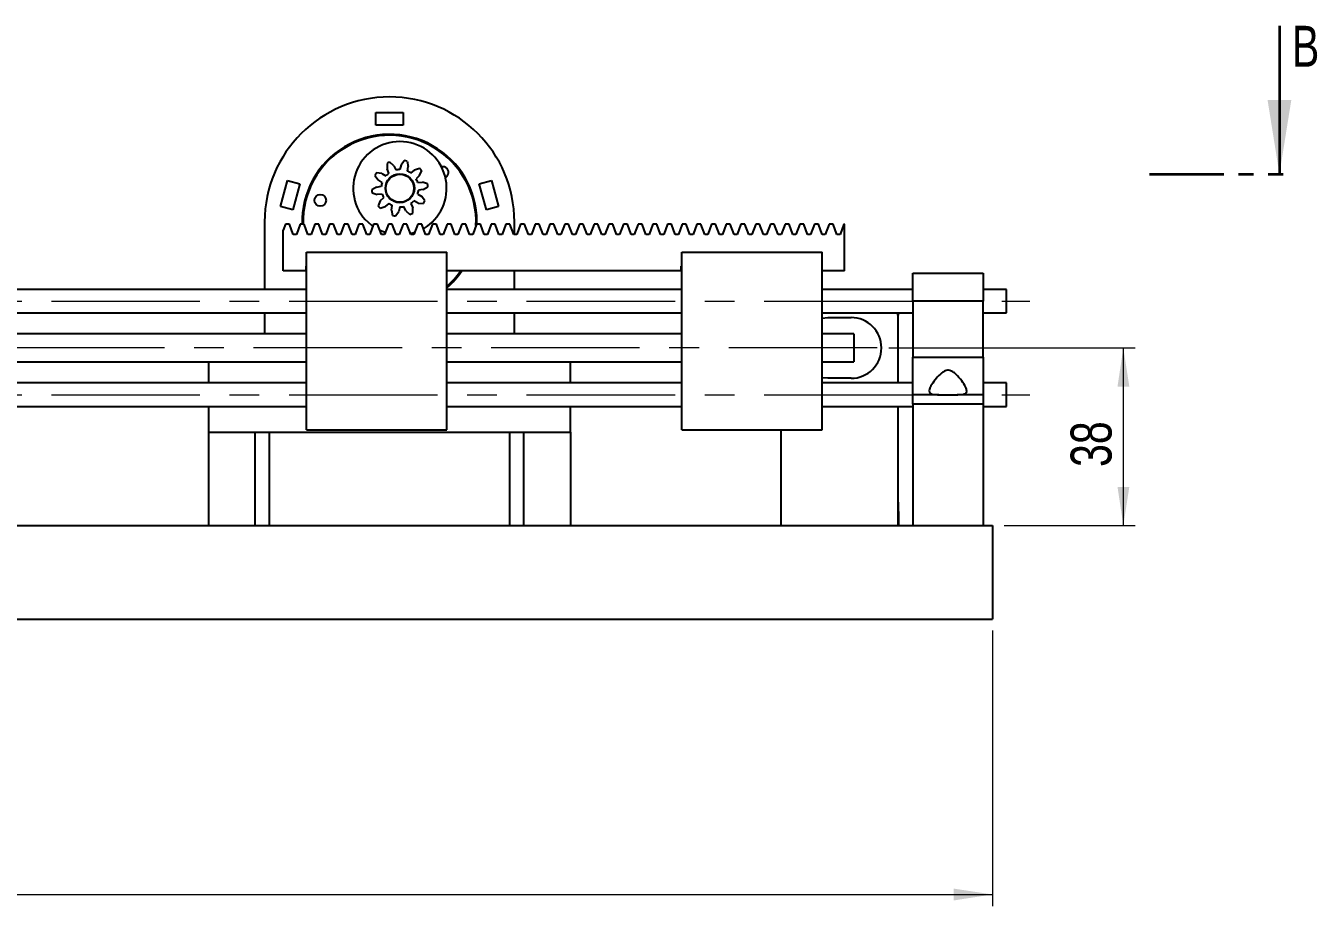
# Model space of a CAD drawing. Header units: millimetres. Extents: x 2 to 839, y 2 to 592.
# Drawn here: x 209.9 to 320.4, y 361.6 to 437 of the extents above; entities that cross this region are included whole.
import ezdxf

# ---------------------------------------------------------------- set-up
doc = ezdxf.new("R2010")
doc.units = ezdxf.units.MM
doc.linetypes.add('CENTERX2', pattern=[20.32, 12.7, -2.54, 2.54, -2.54])
doc.linetypes.add('PHANTOM', pattern=[12.7, 6.35, -1.27, 1.27, -1.27, 1.27, -1.27])
doc.styles.add('SLDTEXTSTYLE0', font='TXT', dxfattribs={"width": 0.75})
doc.dimstyles.new('SLDDIMSTYLE2', dxfattribs={"dimtxt": 3.5, "dimasz": 3.302, "dimexe": 0, "dimexo": 0.0625, "dimgap": 0.875, "dimtad": 1, "dimdec": 1, "dimlfac": 2.5, "dimrnd": 1e-09, "dimzin": 12, "dimdsep": 46, "dimtxsty": 'SLDTEXTSTYLE0', "dimsah": 1, "dimcen": 0.09, "dimadec": 0, "dimazin": 3, "dimtfac": 1, "dimtdec": 1, "dimtofl": 0, "dimtmove": 0, "dimatfit": 3, "dimfxl": 1, "dimfrac": 2, "dimtolj": 1, "dimtzin": 12, "dimarcsym": 0})

# ---------------------------------------------------------------- blocks, each defined once
blk = doc.blocks.new('_D_5')
at = {"color": 7, "linetype": 'Continuous', "lineweight": 18}
for p, q in [((92.59, 385.22), (92.59, 361.64)), ((292.59, 385.22), (292.59, 361.64)), ((92.59, 362.64), (292.59, 362.64))]:
    blk.add_line(p, q, dxfattribs=at)
for points in [[(92.59, 362.64), (95.9, 362.13), (95.9, 363.14)], [(292.59, 362.64), (289.29, 363.14), (289.29, 362.13)]]:
    blk.add_solid(points, dxfattribs=at)
at = {"color": 7, "linetype": 'Continuous', "lineweight": 18, "insert": (188.72, 367.15), "char_height": 3.5, "attachment_point": 1, "style": 'SLDTEXTSTYLE0'}
blk.add_mtext('500', dxfattribs=at)
blk = doc.blocks.new('_D_6')
at = {"color": 7, "linetype": 'Continuous', "lineweight": 18}
for p, q in [((283.74, 409.42), (304.79, 409.42)), ((303.79, 394.22), (303.79, 409.42)), ((293.59, 394.22), (304.79, 394.22))]:
    blk.add_line(p, q, dxfattribs=at)
for points in [[(303.79, 409.42), (303.29, 406.11), (304.3, 406.11)], [(303.79, 394.22), (304.3, 397.52), (303.29, 397.52)]]:
    blk.add_solid(points, dxfattribs=at)
at = {"color": 7, "linetype": 'Continuous', "lineweight": 18, "insert": (299.28, 399.23), "char_height": 3.5, "attachment_point": 1, "rotation": 90, "style": 'SLDTEXTSTYLE0'}
blk.add_mtext('38', dxfattribs=at)

msp = doc.modelspace()

# ---------------------------------------------------------------- linework, layer by layer
at = {"color": 7, "linetype": 'Continuous', "lineweight": 35}
msp.add_line((317.139, 436.986), (317.139, 424.286), dxfattribs=at)
at = {"color": 7, "linetype": 'Continuous', "lineweight": 25}
for p, q in [((239.871, 429.555), (242.191, 429.555)), ((239.871, 428.475), (239.871, 429.555)), ((242.191, 429.555), (242.191, 428.475)), ((242.191, 428.475), (239.871, 428.475)), ((240.818, 425.215), (240.821, 424.754)), ((241.403, 425.014), (241.062, 425.324)), ((242.014, 425.079), (242.282, 425.453)), ((242.543, 425.398), (242.637, 424.947)), ((239.774, 424.162), (240.047, 423.791)), ((240.365, 424.342), (239.907, 424.393)), ((240.365, 424.342), (240.727, 424.151)), ((240.975, 424.375), (240.821, 424.754)), ((241.403, 425.014), (241.583, 424.646)), ((242.014, 425.079), (241.915, 424.681)), ((242.566, 424.544), (242.637, 424.947)), ((242.856, 424.377), (243.17, 424.64)), ((243.607, 424.786), (243.17, 424.64)), ((243.596, 424.168), (243.302, 423.883)), ((243.596, 424.168), (243.786, 424.588)), ((231.709, 421.512), (232.31, 423.753)), ((232.31, 423.753), (233.353, 423.473)), ((233.353, 423.473), (232.752, 421.232)), ((239.92, 423.189), (239.52, 422.961)), ((239.92, 423.189), (240.326, 423.247)), ((240.395, 423.574), (240.047, 423.791)), ((243.438, 423.577), (243.847, 423.606)), ((244.286, 423.467), (243.847, 423.606)), ((243.914, 422.973), (244.314, 423.202)), ((248.709, 423.473), (249.753, 423.753)), ((249.31, 421.232), (248.709, 423.473)), ((249.753, 423.753), (250.353, 421.512)), ((239.548, 422.696), (239.987, 422.556)), ((240.396, 422.585), (239.987, 422.556)), ((240.238, 421.995), (240.049, 421.575)), ((240.238, 421.995), (240.532, 422.28)), ((243.469, 421.82), (243.107, 422.012)), ((243.439, 422.588), (243.787, 422.372)), ((243.914, 422.973), (243.509, 422.916)), ((244.06, 422.001), (243.787, 422.372)), ((232.752, 421.232), (231.709, 421.512)), ((240.227, 421.377), (240.665, 421.522)), ((240.978, 421.786), (240.665, 421.522)), ((241.197, 421.215), (241.268, 421.619)), ((241.197, 421.215), (241.291, 420.764)), ((241.552, 420.709), (241.82, 421.084)), ((241.919, 421.481), (241.82, 421.084)), ((242.431, 421.148), (242.251, 421.517)), ((242.431, 421.148), (242.772, 420.839)), ((242.859, 421.788), (243.013, 421.408)), ((243.016, 420.947), (243.013, 421.408)), ((243.469, 421.82), (243.927, 421.77)), ((250.353, 421.512), (249.31, 421.232)), ((230.351, 420.215), (230.351, 414.415)), ((232.134, 420.015), (231.939, 419.482)), ((232.471, 420.015), (232.134, 420.015)), ((232.798, 419.115), (232.471, 420.015)), ((233.39, 420.015), (233.063, 419.115)), ((233.727, 420.015), (233.39, 420.015)), ((234.055, 419.115), (233.727, 420.015)), ((234.647, 420.015), (234.319, 419.115)), ((234.984, 420.015), (234.647, 420.015)), ((235.312, 419.115), (234.984, 420.015)), ((235.904, 420.015), (235.576, 419.115)), ((236.241, 420.015), (235.904, 420.015)), ((236.568, 419.115), (236.241, 420.015)), ((237.16, 420.015), (236.833, 419.115)), ((237.497, 420.015), (237.16, 420.015)), ((237.825, 419.115), (237.497, 420.015)), ((238.417, 420.015), (238.089, 419.115)), ((238.754, 420.015), (238.417, 420.015)), ((239.082, 419.115), (238.754, 420.015)), ((239.673, 420.015), (239.346, 419.115)), ((240.011, 420.015), (239.673, 420.015)), ((240.338, 419.115), (240.011, 420.015)), ((240.93, 420.015), (240.603, 419.115)), ((241.267, 420.015), (240.93, 420.015)), ((241.595, 419.115), (241.267, 420.015)), ((242.187, 420.015), (241.859, 419.115)), ((242.524, 420.015), (242.187, 420.015)), ((242.851, 419.115), (242.524, 420.015)), ((243.443, 420.015), (243.116, 419.115)), ((243.781, 420.015), (243.443, 420.015)), ((244.108, 419.115), (243.781, 420.015)), ((244.7, 420.015), (244.372, 419.115)), ((245.037, 420.015), (244.7, 420.015)), ((245.365, 419.115), (245.037, 420.015)), ((245.957, 420.015), (245.629, 419.115)), ((246.294, 420.015), (245.957, 420.015)), ((246.621, 419.115), (246.294, 420.015)), ((247.213, 420.015), (246.886, 419.115)), ((247.55, 420.015), (247.213, 420.015)), ((247.878, 419.115), (247.55, 420.015)), ((248.47, 420.015), (248.142, 419.115)), ((248.807, 420.015), (248.47, 420.015)), ((248.508, 420.015), (248.511, 420.215)), ((249.135, 419.115), (248.807, 420.015)), ((249.727, 420.015), (249.399, 419.115)), ((250.064, 420.015), (249.727, 420.015)), ((250.391, 419.115), (250.064, 420.015)), ((250.983, 420.015), (250.656, 419.115)), ((251.32, 420.015), (250.983, 420.015)), ((251.648, 419.115), (251.32, 420.015)), ((251.711, 419.115), (251.711, 420.215)), ((252.24, 420.015), (251.912, 419.115)), ((252.577, 420.015), (252.24, 420.015)), ((252.905, 419.115), (252.577, 420.015)), ((253.496, 420.015), (253.169, 419.115)), ((253.834, 420.015), (253.496, 420.015)), ((254.161, 419.115), (253.834, 420.015)), ((254.753, 420.015), (254.426, 419.115)), ((255.09, 420.015), (254.753, 420.015)), ((255.418, 419.115), (255.09, 420.015)), ((256.01, 420.015), (255.682, 419.115)), ((256.347, 420.015), (256.01, 420.015)), ((256.674, 419.115), (256.347, 420.015)), ((257.266, 420.015), (256.939, 419.115)), ((257.604, 420.015), (257.266, 420.015)), ((257.931, 419.115), (257.604, 420.015)), ((258.523, 420.015), (258.195, 419.115)), ((258.86, 420.015), (258.523, 420.015)), ((259.188, 419.115), (258.86, 420.015)), ((259.78, 420.015), (259.452, 419.115)), ((260.117, 420.015), (259.78, 420.015)), ((260.444, 419.115), (260.117, 420.015)), ((261.036, 420.015), (260.709, 419.115)), ((261.373, 420.015), (261.036, 420.015)), ((261.701, 419.115), (261.373, 420.015)), ((262.293, 420.015), (261.965, 419.115)), ((262.63, 420.015), (262.293, 420.015)), ((262.958, 419.115), (262.63, 420.015)), ((263.55, 420.015), (263.222, 419.115)), ((263.887, 420.015), (263.55, 420.015)), ((264.214, 419.115), (263.887, 420.015)), ((264.806, 420.015), (264.479, 419.115)), ((265.143, 420.015), (264.806, 420.015)), ((265.471, 419.115), (265.143, 420.015)), ((266.063, 420.015), (265.735, 419.115)), ((266.4, 420.015), (266.063, 420.015)), ((266.728, 419.115), (266.4, 420.015)), ((267.32, 420.015), (266.992, 419.115)), ((267.657, 420.015), (267.32, 420.015)), ((267.984, 419.115), (267.657, 420.015)), ((268.576, 420.015), (268.249, 419.115)), ((268.913, 420.015), (268.576, 420.015)), ((269.241, 419.115), (268.913, 420.015)), ((269.833, 420.015), (269.505, 419.115)), ((270.17, 420.015), (269.833, 420.015)), ((270.498, 419.115), (270.17, 420.015)), ((271.089, 420.015), (270.762, 419.115)), ((271.427, 420.015), (271.089, 420.015)), ((271.754, 419.115), (271.427, 420.015)), ((272.346, 420.015), (272.019, 419.115)), ((272.683, 420.015), (272.346, 420.015)), ((273.011, 419.115), (272.683, 420.015)), ((273.603, 420.015), (273.275, 419.115)), ((273.94, 420.015), (273.603, 420.015)), ((274.267, 419.115), (273.94, 420.015)), ((274.859, 420.015), (274.532, 419.115)), ((275.197, 420.015), (274.859, 420.015)), ((275.524, 419.115), (275.197, 420.015)), ((276.116, 420.015), (275.788, 419.115)), ((276.453, 420.015), (276.116, 420.015)), ((276.781, 419.115), (276.453, 420.015)), ((277.373, 420.015), (277.045, 419.115)), ((277.71, 420.015), (277.373, 420.015)), ((278.037, 419.115), (277.71, 420.015)), ((278.629, 420.015), (278.302, 419.115)), ((278.966, 420.015), (278.629, 420.015)), ((279.294, 419.115), (278.966, 420.015)), ((279.886, 420.015), (279.558, 419.115)), ((279.939, 420.015), (279.886, 420.015)), ((279.939, 416.015), (279.939, 420.015)), ((231.939, 416.015), (231.939, 419.482)), ((233.063, 419.115), (232.798, 419.115)), ((234.319, 419.115), (234.055, 419.115)), ((235.576, 419.115), (235.312, 419.115)), ((236.833, 419.115), (236.568, 419.115)), ((238.089, 419.115), (237.825, 419.115)), ((239.346, 419.115), (239.082, 419.115)), ((240.664, 419.283), (240.211, 419.463)), ((240.603, 419.115), (240.338, 419.115)), ((241.859, 419.115), (241.595, 419.115)), ((243.116, 419.115), (242.851, 419.115)), ((244.372, 419.115), (244.108, 419.115)), ((245.629, 419.115), (245.365, 419.115)), ((246.886, 419.115), (246.621, 419.115)), ((248.142, 419.115), (247.878, 419.115)), ((249.399, 419.115), (249.135, 419.115)), ((250.656, 419.115), (250.391, 419.115)), ((251.912, 419.115), (251.648, 419.115)), ((253.169, 419.115), (252.905, 419.115)), ((254.426, 419.115), (254.161, 419.115)), ((255.682, 419.115), (255.418, 419.115)), ((256.939, 419.115), (256.674, 419.115)), ((258.195, 419.115), (257.931, 419.115)), ((259.452, 419.115), (259.188, 419.115)), ((260.709, 419.115), (260.444, 419.115)), ((261.965, 419.115), (261.701, 419.115)), ((263.222, 419.115), (262.958, 419.115)), ((264.479, 419.115), (264.214, 419.115)), ((265.735, 419.115), (265.471, 419.115)), ((266.992, 419.115), (266.728, 419.115)), ((268.249, 419.115), (267.984, 419.115)), ((269.505, 419.115), (269.241, 419.115)), ((270.762, 419.115), (270.498, 419.115)), ((272.019, 419.115), (271.754, 419.115)), ((273.275, 419.115), (273.011, 419.115)), ((274.532, 419.115), (274.267, 419.115)), ((275.788, 419.115), (275.524, 419.115)), ((277.045, 419.115), (276.781, 419.115)), ((278.302, 419.115), (278.037, 419.115)), ((279.558, 419.115), (279.294, 419.115)), ((233.939, 402.415), (233.939, 417.615)), ((233.939, 417.615), (245.939, 417.615)), ((245.939, 402.415), (245.939, 417.615)), ((266.019, 402.415), (266.019, 417.615)), ((266.019, 417.615), (278.019, 417.615)), ((278.019, 402.415), (278.019, 417.615)), ((233.859, 416.415), (233.939, 416.415)), ((233.859, 416.415), (233.859, 416.015)), ((265.939, 416.415), (265.939, 416.015)), ((265.939, 416.415), (266.019, 416.415)), ((233.859, 416.015), (231.939, 416.015)), ((265.939, 416.015), (245.939, 416.015)), ((251.711, 414.415), (251.711, 416.015)), ((279.939, 416.015), (278.019, 416.015)), ((285.795, 415.815), (291.795, 415.815)), ((285.795, 413.415), (285.795, 415.815)), ((291.795, 415.815), (291.795, 413.415)), ((233.939, 414.415), (198.595, 414.415)), ((266.019, 414.415), (245.939, 414.415)), ((285.795, 414.415), (278.019, 414.415)), ((293.795, 414.415), (291.795, 414.415)), ((293.795, 412.638), (293.795, 414.415)), ((291.795, 413.415), (285.795, 413.415)), ((285.795, 413.415), (285.795, 408.615)), ((291.795, 408.615), (291.795, 413.415)), ((198.595, 412.415), (233.939, 412.415)), ((230.351, 412.415), (230.351, 410.615)), ((245.939, 412.415), (266.019, 412.415)), ((251.711, 410.615), (251.711, 412.415)), ((278.019, 412.415), (285.795, 412.415)), ((278.019, 411.969), (278.505, 412.015)), ((278.019, 411.966), (278.524, 412.015)), ((278.505, 412.015), (280.504, 412.015)), ((284.504, 412.215), (284.494, 412.415)), ((284.504, 412.215), (284.504, 406.415)), ((284.523, 412.215), (284.504, 412.215)), ((284.513, 412.415), (284.523, 412.215)), ((284.523, 406.415), (284.523, 412.215)), ((291.795, 412.415), (293.795, 412.415)), ((293.795, 412.415), (293.795, 412.638)), ((233.939, 410.615), (198.595, 410.615)), ((266.019, 410.615), (245.939, 410.615)), ((280.739, 410.615), (278.019, 410.615)), ((280.739, 410.615), (280.739, 408.215)), ((198.595, 408.215), (233.939, 408.215)), ((225.551, 408.215), (225.551, 406.415)), ((245.939, 408.215), (266.019, 408.215)), ((256.511, 406.415), (256.511, 408.215)), ((278.019, 408.215), (280.739, 408.215)), ((285.795, 408.615), (291.795, 408.615)), ((285.795, 405.415), (285.795, 408.615)), ((291.795, 408.615), (291.795, 405.415)), ((278.524, 406.815), (278.019, 406.864)), ((278.505, 406.815), (278.019, 406.861)), ((280.504, 406.815), (278.505, 406.815)), ((233.939, 406.415), (198.595, 406.415)), ((266.019, 406.415), (245.939, 406.415)), ((285.795, 406.415), (278.019, 406.415)), ((288.02, 405.415), (285.795, 405.415)), ((285.795, 404.615), (285.795, 405.415)), ((288.02, 405.415), (289.569, 405.415)), ((291.795, 405.415), (289.569, 405.415)), ((293.795, 406.415), (291.795, 406.415)), ((291.795, 405.415), (291.795, 404.615)), ((293.795, 405.759), (293.795, 406.415)), ((293.795, 404.415), (293.795, 405.759)), ((198.595, 404.415), (233.939, 404.415)), ((225.551, 404.415), (225.551, 402.215)), ((245.939, 404.415), (266.019, 404.415)), ((256.511, 402.215), (256.511, 404.415)), ((278.019, 404.415), (285.795, 404.415)), ((284.504, 404.415), (284.504, 394.215)), ((284.523, 396.215), (284.523, 404.415)), ((285.795, 404.615), (285.795, 394.215)), ((291.795, 404.615), (285.795, 404.615)), ((291.795, 404.615), (291.795, 394.215)), ((291.795, 404.415), (293.795, 404.415)), ((225.551, 402.215), (225.551, 394.215)), ((225.551, 402.215), (229.551, 402.215)), ((225.551, 402.215), (256.511, 402.215)), ((229.551, 394.215), (229.551, 402.215)), ((230.751, 402.215), (230.751, 394.215)), ((233.939, 402.415), (245.939, 402.415)), ((251.311, 394.215), (251.311, 402.215)), ((252.511, 394.215), (252.511, 402.215)), ((252.511, 402.215), (256.511, 402.215)), ((256.511, 402.215), (256.511, 394.215)), ((266.019, 402.415), (278.019, 402.415)), ((274.505, 402.415), (274.505, 394.215)), ((284.6, 395.415), (284.536, 395.415)), ((284.6, 394.215), (284.6, 395.415)), ((149.395, 394.215), (292.595, 394.215)), ((292.595, 394.215), (292.595, 386.215)), ((149.395, 386.215), (292.595, 386.215))]:
    msp.add_line(p, q, dxfattribs=at)
at = {"color": 7, "linetype": 'PHANTOM', "lineweight": 35}
msp.add_line((306.026, 424.286), (318.726, 424.286), dxfattribs=at)
at = {"color": 7, "linetype": 'CENTERX2', "lineweight": 18}
for p, q in [((191.795, 413.415), (295.795, 413.415)), ((282.739, 409.415), (83.586, 409.415)), ((191.795, 405.415), (295.795, 405.415))]:
    msp.add_line(p, q, dxfattribs=at)
at = {"color": 7, "linetype": 'Continuous', "lineweight": 25, "flags": 128}
for points in [[(245.813, 423.988), (245.963, 424.11), (246.056, 424.282)], [(239.602, 419.819), (239.508, 419.888), (238.947, 420.401)], [(243.178, 419.285), (243.121, 419.267), (242.826, 419.186)], [(245.939, 414.677), (246.601, 415.343), (247.124, 416.015)]]:
    msp.add_lwpolyline(points, dxfattribs=at)
at = {"color": 7, "linetype": 'Continuous', "lineweight": 25}
for centre, radius in [((241.917, 423.081), 1.24), ((241.917, 423.081), 1.2), ((235.108, 422.046), 0.5)]:
    msp.add_circle(centre, radius, dxfattribs=at)
for centre, radius, start, end in [((241.031, 420.215), 10.68, 0, 180), ((241.031, 420.215), 7.48, 0, 181.53216), ((241.031, 420.215), 7.4, 357.47279, 181.54872), ((241.917, 423.081), 4, 300.11236, 222.06212), ((241.917, 423.081), 2.4, 110.87738, 117.24686), ((241.917, 423.081), 2.4, 74.87738, 81.24686), ((241.917, 423.081), 2.4, 146.87738, 153.24686), ((241.917, 423.081), 1.6, 126.06212, 138.06212), ((241.917, 423.081), 1.6, 90.06212, 102.06212), ((241.917, 423.081), 1.6, 54.06212, 66.06212), ((241.917, 423.081), 2.4, 38.87738, 45.24686), ((245.579, 424.429), 0.5, 342.82325, 102.46445), ((241.917, 423.081), 1.6, 162.06212, 174.06212), ((241.917, 423.081), 1.6, 18.06212, 30.06212), ((241.917, 423.081), 2.4, 2.87738, 9.24686), ((241.917, 423.081), 2.4, 182.87738, 189.24686), ((241.917, 423.081), 1.6, 198.06212, 210.06212), ((241.917, 423.081), 1.6, 306.06212, 318.06212), ((241.917, 423.081), 1.6, 342.06212, 354.06212), ((241.917, 423.081), 2.4, 326.87738, 333.24686), ((241.917, 423.081), 2.4, 218.87738, 225.24686), ((241.917, 423.081), 1.6, 234.06212, 246.06212), ((241.917, 423.081), 1.6, 270.06212, 282.06212), ((241.917, 423.081), 2.4, 290.87738, 297.24686), ((241.917, 423.081), 2.4, 254.87738, 261.24686), ((241.031, 420.215), 7.48, 311.00995, 325.84059), ((280.504, 409.415), 2.6, 270.00571, 89.99429), ((296.934, 396.015), 12.413, 179.07676, 182.77064)]:
    msp.add_arc(centre, radius, start, end, dxfattribs=at)
msp.add_open_spline([(289.569, 405.415), (289.593, 405.415), (289.772, 405.415), (290.062, 405.428), (290.318, 405.512), (290.389, 405.637), (290.401, 405.815), (290.311, 406.099), (289.983, 406.607), (289.591, 407.071), (289.226, 407.367), (288.981, 407.49), (288.743, 407.51), (288.507, 407.449), (288.16, 407.227), (287.759, 406.798), (287.392, 406.296), (287.194, 405.886), (287.183, 405.615), (287.349, 405.47), (287.647, 405.419), (287.904, 405.416), (288.02, 405.415)], degree=3, knots=[0, 0, 0, 0, 0.0085071, 0.0639632, 0.1177788, 0.1692958, 0.180233, 0.2483031, 0.3337243, 0.4210675, 0.4528859, 0.4850002, 0.5052225, 0.5254217, 0.5596391, 0.6338631, 0.7185099, 0.7891955, 0.8469814, 0.9050315, 0.9571503, 1, 1, 1, 1], dxfattribs=at)
at = {"color": 7, "linetype": 'Continuous', "lineweight": 35}
msp.add_solid([(317.139, 424.286), (318.155, 430.636), (316.123, 430.636)], dxfattribs=at)

# ---------------------------------------------------------------- texts
at = {"color": 7, "linetype": 'Continuous', "insert": (318.21, 436.986), "char_height": 3.5, "attachment_point": 1, "style": 'SLDTEXTSTYLE0'}
msp.add_mtext('B', dxfattribs=at)

# ---------------------------------------------------------------- dimensions: what is measured, and where the dimension line sits
at = {"color": 7, "linetype": 'Continuous', "lineweight": 18}
dim = msp.add_linear_dim(base=(303.795, 409.415), p1=(292.595, 394.215), p2=(282.739, 409.415), angle=90, dimstyle='SLDDIMSTYLE2', dxfattribs=at)
dim.commit()
dim.dimension.update_dxf_attribs({"geometry": '_D_6', "text_midpoint": (303.795, 401.815), "dimtype": 160})
dim = msp.add_linear_dim(base=(292.595, 362.637), p1=(92.595, 386.215), p2=(292.595, 386.215), dimstyle='SLDDIMSTYLE2', dxfattribs=at)
dim.commit()
dim.dimension.update_dxf_attribs({"geometry": '_D_5', "text_midpoint": (192.595, 362.637), "dimtype": 160})

doc.saveas('drawing.dxf')
